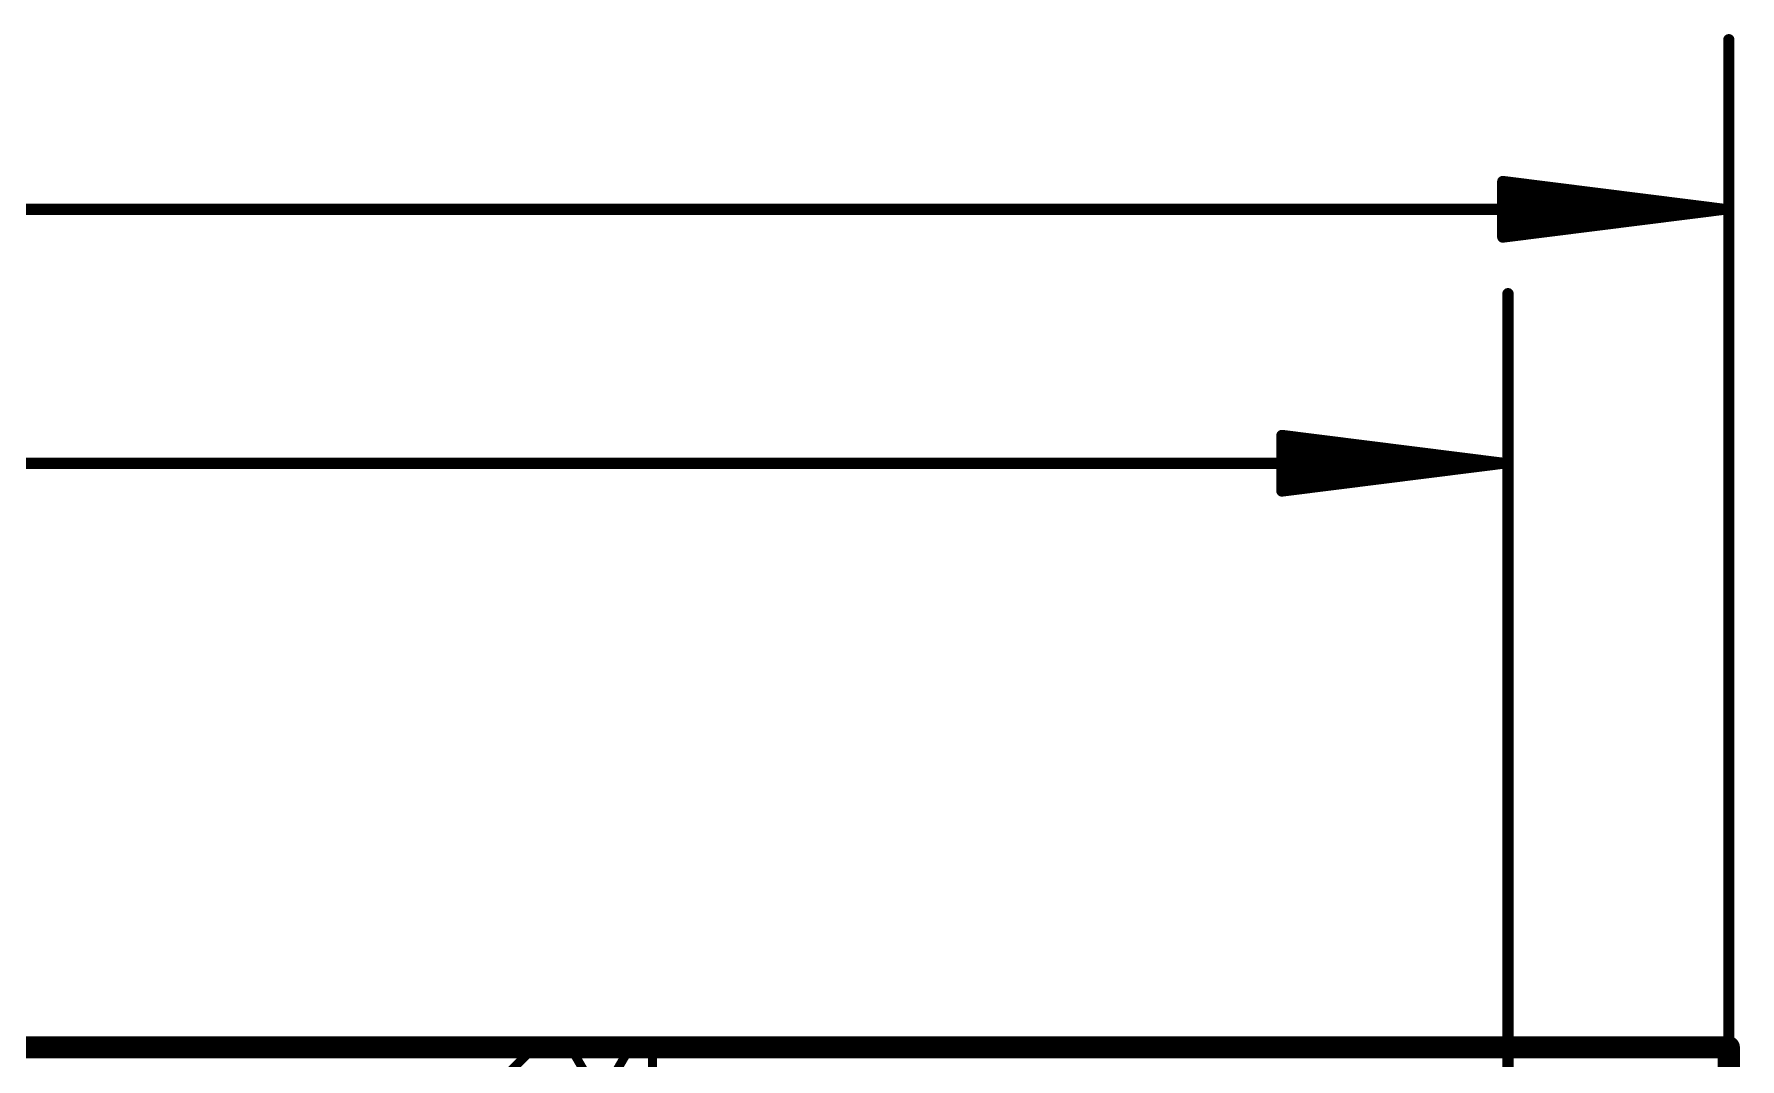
# Model space of a CAD drawing. Extents: x -14.2 to 48.4, y -5.3 to 35.
# Drawn here: x 28.77 to 48.39, y 22.87 to 34.65 of the extents above; entities that cross this region are included whole.
import ezdxf

# ---------------------------------------------------------------- set-up
doc = ezdxf.new("R2010")
doc.units = 0
for name, color, linetype in [('1', 12, 'CONTINUOUS'), ('16', 132, 'CONTINUOUS'), ('21', 40, 'CONTINUOUS'), ('47', 253, 'CONTINUOUS'), ('51', 253, 'CONTINUOUS')]:
    doc.layers.add(name, color=color, linetype=linetype)

msp = doc.modelspace()

# ---------------------------------------------------------------- linework, layer by layer
at = {"layer": '1', "const_width": 0.254}
for points in [[(0.18, 23), (48.26, 23)], [(48.26, 23), (48.26, 0)]]:
    msp.add_lwpolyline(points, dxfattribs=at)
at = {"layer": '1', "const_width": 0.127}
for points in [[(48.3235, 23, 1), (48.1965, 23)], [(48.26, 22.9365, 1), (48.26, 23.0635)]]:
    msp.add_lwpolyline(points, format="xyb", dxfattribs=at)
at = {"layer": '16', "const_width": 0.254}
for points in [[(0.18, 23), (48.26, 23)], [(48.26, 23), (48.26, 0)]]:
    msp.add_lwpolyline(points, dxfattribs=at)
at = {"layer": '16', "const_width": 0.127}
for points in [[(48.3235, 23, 1), (48.1965, 23)], [(48.26, 22.9365, 1), (48.26, 23.0635)]]:
    msp.add_lwpolyline(points, format="xyb", dxfattribs=at)
at = {"layer": '21', "const_width": 0.1016}
for points in [[(34.53, 23.01), (13.83, 23.01)], [(34.13, 22.61), (34.53, 23.01)], [(34.53, 23.01), (35.88, 23.01)], [(35.88, 22.11), (35.88, 22.96)]]:
    msp.add_lwpolyline(points, dxfattribs=at)
at = {"layer": '21', "const_width": 0.0508}
for points in [[(34.53, 23.0354, 1), (34.53, 22.9846)], [(34.548, 22.992, 1), (34.512, 23.028)], [(34.53, 22.9846, 1), (34.53, 23.0354)], [(35.9054, 22.96, 1), (35.8546, 22.96)], [(35.88, 22.9846, 1), (35.88, 23.0354)]]:
    msp.add_lwpolyline(points, format="xyb", dxfattribs=at)
at = {"layer": '47', "const_width": 0.13}
for points in [[(48.26, 12.7), (48.26, 34.589)], [(48.195, 32.639), (45.66, 32.9582)], [(45.66, 32.9582), (45.66, 32.3198)], [(48.195, 32.639), (45.66, 32.899)], [(48.195, 32.639), (45.66, 32.769)], [(0.065, 32.639), (48.195, 32.639)], [(45.66, 32.3198), (48.195, 32.639)], [(45.66, 32.509), (48.195, 32.639)], [(45.66, 32.379), (48.195, 32.639)], [(45.72, 20.32), (45.72, 31.668)], [(45.655, 29.718), (43.12, 30.0372)], [(43.12, 30.0372), (43.12, 29.3988)], [(45.655, 29.718), (43.12, 29.978)], [(45.655, 29.718), (43.12, 29.848)], [(0.065, 29.718), (45.655, 29.718)], [(43.12, 29.3988), (45.655, 29.718)], [(43.12, 29.588), (45.655, 29.718)], [(43.12, 29.458), (45.655, 29.718)]]:
    msp.add_lwpolyline(points, dxfattribs=at)
at = {"layer": '47', "const_width": 0.065}
for points in [[(48.2925, 34.589, 1), (48.2275, 34.589)], [(45.6641, 32.9905, 1), (45.6559, 32.926)], [(45.6925, 32.9582, 1), (45.6275, 32.9582)], [(45.6633, 32.9313, 1), (45.6567, 32.8667)], [(45.6617, 32.8015, 1), (45.6583, 32.7365)], [(45.6583, 32.5415, 1), (45.6617, 32.4765)], [(48.1991, 32.6068, 1), (48.1909, 32.6712)], [(48.1909, 32.6068, 1), (48.1991, 32.6712)], [(48.1983, 32.6067, 1), (48.1917, 32.6713)], [(48.1917, 32.6067, 1), (48.1983, 32.6713)], [(48.1933, 32.6065, 1), (48.1967, 32.6715)], [(48.1967, 32.6065, 1), (48.1933, 32.6715)], [(48.195, 32.6065, 1), (48.195, 32.6715)], [(45.6567, 32.4113, 1), (45.6633, 32.3467)], [(45.6559, 32.352, 1), (45.6641, 32.2875)], [(45.6275, 32.3198, 1), (45.6925, 32.3198)], [(45.7525, 31.668, 1), (45.6875, 31.668)], [(43.1241, 30.0695, 1), (43.1159, 30.005)], [(43.1525, 30.0372, 1), (43.0875, 30.0372)], [(43.1233, 30.0103, 1), (43.1167, 29.9457)], [(43.1217, 29.8805, 1), (43.1183, 29.8155)], [(43.1183, 29.6205, 1), (43.1217, 29.5555)], [(45.6591, 29.6858, 1), (45.6509, 29.7502)], [(45.6509, 29.6858, 1), (45.6591, 29.7502)], [(45.6583, 29.6857, 1), (45.6517, 29.7503)], [(45.6517, 29.6857, 1), (45.6583, 29.7503)], [(45.6533, 29.6855, 1), (45.6567, 29.7505)], [(45.6567, 29.6855, 1), (45.6533, 29.7505)], [(45.655, 29.6855, 1), (45.655, 29.7505)], [(43.1167, 29.4903, 1), (43.1233, 29.4257)], [(43.1159, 29.431, 1), (43.1241, 29.3665)], [(43.0875, 29.3988, 1), (43.1525, 29.3988)]]:
    msp.add_lwpolyline(points, format="xyb", dxfattribs=at)
at = {"layer": '51', "const_width": 0.1016}
for points in [[(35.28, 22.41), (34.93, 23.01)], [(35.63, 23.01), (35.28, 22.41)], [(35.88, 23.01), (35.88, 22.61)]]:
    msp.add_lwpolyline(points, dxfattribs=at)
at = {"layer": '51', "const_width": 0.0508}
for points in [[(34.9519, 23.0228, 1), (34.9081, 22.9972)], [(35.6519, 22.9972, 1), (35.6081, 23.0228)], [(35.9054, 23.01, 1), (35.8546, 23.01)]]:
    msp.add_lwpolyline(points, format="xyb", dxfattribs=at)

doc.saveas('drawing.dxf')
